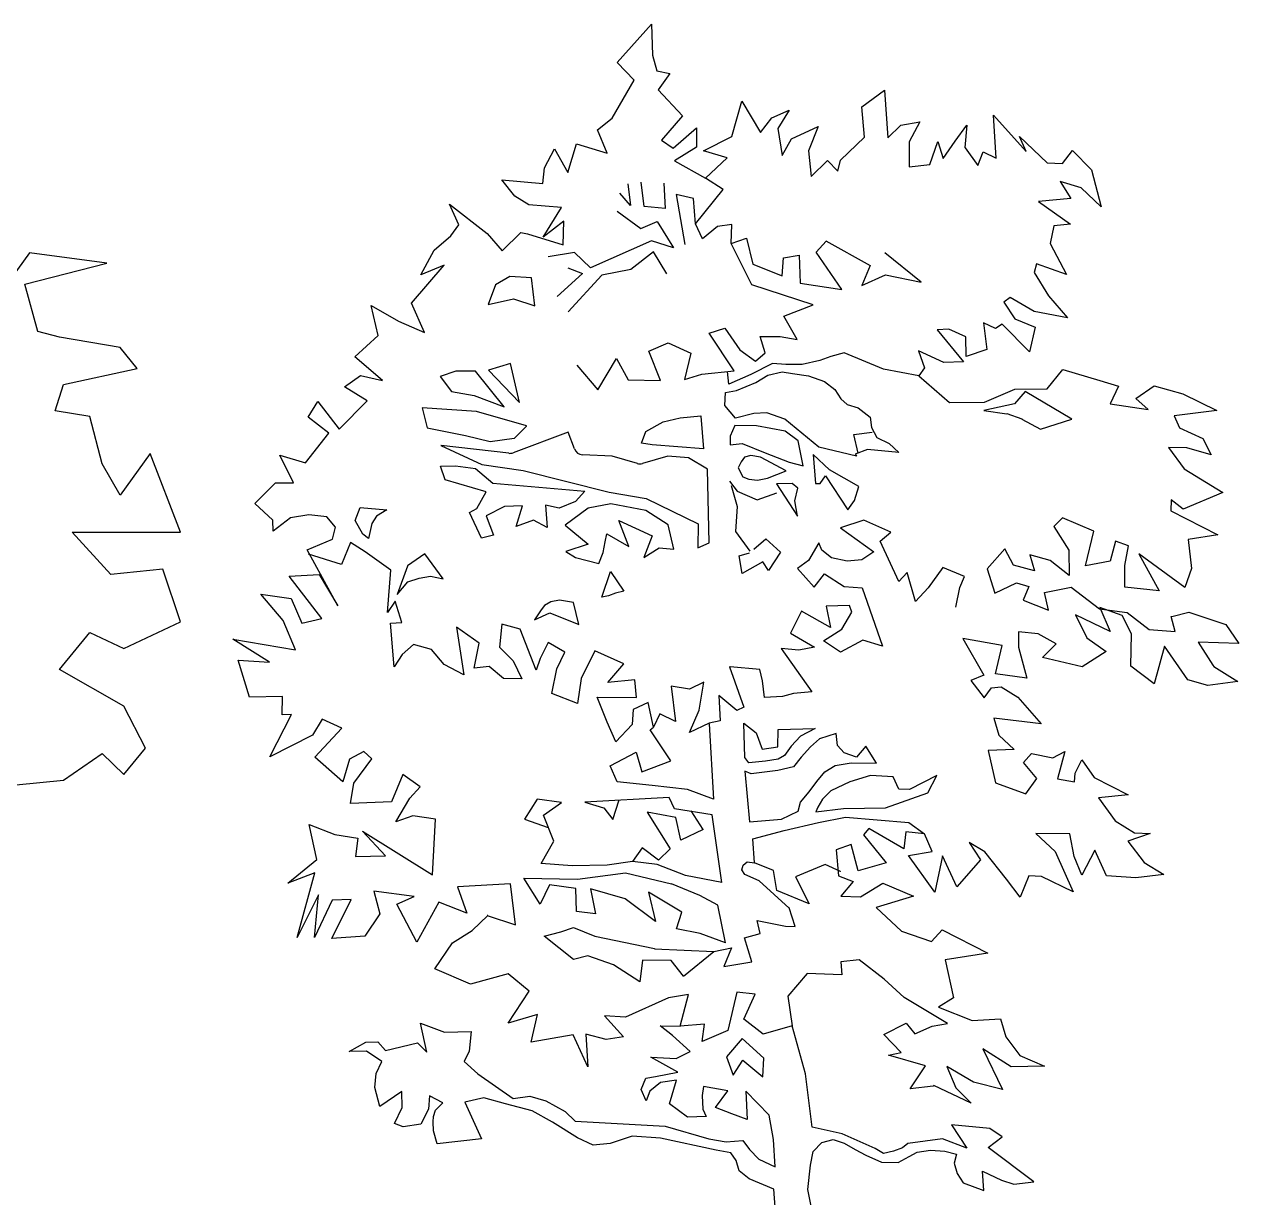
# Model space of a CAD drawing. Header units: millimetres. Extents: x 217.2 to 255.1, y 166.7 to 190.9.
# Drawn here: x 252.306 to 255.03, y 178.013 to 180.643 of the extents above; entities that cross this region are included whole.
import ezdxf

# ---------------------------------------------------------------- set-up
doc = ezdxf.new("R2010")
doc.units = ezdxf.units.MM
doc.layers.add('trees', color=104, linetype='Continuous')

msp = doc.modelspace()

# ---------------------------------------------------------------- linework, layer by layer
at = {"layer": 'trees', "color": 62, "true_color": 0xacc205}
for p, q in [((253.6355, 180.558), (253.7126, 180.6434)), ((253.7126, 180.6434), (253.7149, 180.5743)), ((253.7149, 180.5743), (253.7244, 180.539)), ((253.6355, 180.558), (253.6355, 180.558)), ((253.6737, 180.5181), (253.6355, 180.558)), ((253.7244, 180.539), (253.7541, 180.5329)), ((253.6242, 180.4328), (253.6737, 180.5181)), ((253.7541, 180.5329), (253.7276, 180.4968)), ((254.1842, 180.4586), (254.2355, 180.4959)), ((254.2355, 180.4959), (254.2426, 180.3892)), ((254.1906, 180.3901), (254.1842, 180.4586)), ((253.9826, 180.4337), (254.0218, 180.4511)), ((254.0218, 180.4511), (253.9957, 180.4101)), ((253.2592, 180.24), (253.3438, 180.1745)), ((253.2806, 180.1935), (253.2592, 180.24)), ((253.2627, 180.1694), (253.2806, 180.1935)), ((253.2254, 180.137), (253.2627, 180.1694)), ((253.1955, 180.0817), (253.2254, 180.137)), ((254.6067, 180.1518), (254.6434, 180.0826)), ((253.1746, 180.0184), (253.2477, 180.1038)), ((253.2477, 180.1038), (253.1955, 180.0817)), ((254.5761, 180.1067), (254.571, 180.0873)), ((254.6434, 180.0826), (254.5761, 180.1067)), ((254.571, 180.0873), (254.6035, 180.0349)), ((254.5174, 180.0312), (254.5031, 180.0207)), ((254.5031, 180.0207), (254.5279, 179.9828)), ((254.571, 179.9993), (254.5174, 180.0312)), ((254.6035, 180.0349), (254.646, 179.9851)), ((253.2035, 179.9524), (253.1746, 180.0184)), ((254.646, 179.9851), (254.571, 179.9993)), ((254.4573, 179.9744), (254.4649, 179.9143)), ((254.4841, 179.9613), (254.4573, 179.9744)), ((254.4993, 179.9711), (254.4841, 179.9613)), ((254.5608, 179.9095), (254.4993, 179.9711)), ((254.5279, 179.9828), (254.5737, 179.9644)), ((254.5737, 179.9644), (254.5608, 179.9095)), ((254.3535, 179.9581), (254.4129, 179.8868)), ((254.418, 179.943), (254.3799, 179.9601)), ((254.4187, 179.8986), (254.418, 179.943)), ((254.4649, 179.9143), (254.4187, 179.8986)), ((253.3964, 179.8829), (253.3472, 179.8678)), ((254.4129, 179.8868), (254.3686, 179.8853)), ((254.6005, 179.8262), (254.6351, 179.8697)), ((254.6351, 179.8697), (254.7185, 179.8447)), ((254.4596, 179.7965), (254.5275, 179.8255)), ((254.5506, 179.8205), (254.5273, 179.7922)), ((254.5275, 179.8255), (254.6005, 179.8262)), ((254.6558, 179.7584), (254.5506, 179.8205)), ((254.6005, 179.8262), (254.6005, 179.8262)), ((252.9422, 179.7629), (252.9641, 179.7976)), ((252.9641, 179.7976), (253.0124, 179.7361)), ((253.0124, 179.7361), (253.0747, 179.7996)), ((253.3202, 179.7756), (253.1983, 179.7833)), ((253.1983, 179.7833), (253.2093, 179.7387)), ((252.9885, 179.7267), (252.9422, 179.7629)), ((252.9368, 179.6602), (252.9885, 179.7267)), ((253.2093, 179.7387), (253.2951, 179.7217)), ((253.3178, 179.6476), (253.3571, 179.6146)), ((253.3415, 179.5953), (253.2496, 179.6224)), ((253.3571, 179.6146), (253.5631, 179.5971)), ((253.3209, 179.5577), (253.3415, 179.5953)), ((253.0479, 179.5312), (253.0589, 179.5604)), ((253.0589, 179.5604), (253.1192, 179.5547)), ((253.3045, 179.5489), (253.3209, 179.5577)), ((253.383, 179.5625), (253.3419, 179.5415)), ((253.4235, 179.5637), (253.383, 179.5625)), ((253.6213, 179.5685), (253.5709, 179.559)), ((252.9847, 179.5396), (252.9437, 179.544)), ((253.0035, 179.5164), (252.9847, 179.5396)), ((253.0654, 179.5003), (253.0479, 179.5312)), ((253.0956, 179.5405), (253.0855, 179.5246)), ((253.1192, 179.5547), (253.0956, 179.5405)), ((253.3316, 179.4911), (253.3045, 179.5489)), ((253.3419, 179.5415), (253.3585, 179.4981)), ((253.3419, 179.5415), (253.3419, 179.5415)), ((253.4784, 179.5156), (253.4479, 179.5314)), ((254.6348, 179.537), (254.6155, 179.5174)), ((254.7053, 179.5072), (254.6348, 179.537)), ((252.9972, 179.4894), (253.0035, 179.5164)), ((253.0855, 179.5246), (253.0775, 179.4906)), ((254.6155, 179.5174), (254.649, 179.4642)), ((254.6866, 179.4292), (254.7053, 179.5072)), ((252.9403, 179.465), (252.9972, 179.4894)), ((253.0376, 179.4819), (253.0175, 179.4322)), ((253.0703, 179.4609), (253.0376, 179.4819)), ((253.0775, 179.4906), (253.0654, 179.5003)), ((253.3585, 179.4981), (253.3316, 179.4911)), ((253.2044, 179.456), (253.1656, 179.4292)), ((253.2457, 179.4004), (253.2044, 179.456)), ((254.5056, 179.4673), (254.4655, 179.4225)), ((254.5246, 179.4308), (254.5056, 179.4673)), ((254.5616, 179.4537), (254.5719, 179.4185)), ((254.6072, 179.441), (254.5616, 179.4537)), ((254.649, 179.4642), (254.6496, 179.4074)), ((254.3659, 179.4255), (254.3331, 179.3802)), ((254.4148, 179.4054), (254.3659, 179.4255)), ((254.4655, 179.4225), (254.4829, 179.3681)), ((254.5719, 179.4185), (254.5246, 179.4308)), ((254.6496, 179.4074), (254.6072, 179.441)), ((254.7419, 179.4399), (254.6866, 179.4292)), ((253.1664, 179.3932), (253.1915, 179.4019)), ((253.1915, 179.4019), (253.2166, 179.4065)), ((254.4042, 179.381), (254.4148, 179.4054)), ((254.1445, 179.3828), (254.1853, 179.3802)), ((254.3331, 179.3802), (254.3051, 179.3496)), ((254.3954, 179.3368), (254.4042, 179.381)), ((254.4829, 179.3681), (254.5314, 179.3916)), ((254.5314, 179.3916), (254.5594, 179.3834)), ((254.5594, 179.3834), (254.5466, 179.3521)), ((254.5945, 179.3699), (254.6543, 179.3812)), ((254.6543, 179.3812), (254.7178, 179.333)), ((253.55, 179.2975), (253.5379, 179.3469)), ((253.4182, 179.2874), (253.3767, 179.2986)), ((253.4536, 179.1954), (253.4182, 179.2874)), ((254.58, 179.277), (254.5361, 179.2812)), ((253.372, 179.2471), (253.402, 179.2161)), ((253.6507, 179.2097), (253.5859, 179.2388)), ((254.0035, 179.2442), (254.0723, 179.1472)), ((253.402, 179.2161), (253.4221, 179.1759)), ((253.4221, 179.1759), (253.3804, 179.1765)), ((254.5543, 179.1773), (254.4845, 179.1871)), ((253.9664, 179.1342), (253.9616, 179.1717)), ((252.8564, 179.0011), (252.905, 179.0958)), ((252.952, 179.0501), (252.8564, 179.0011)), ((254.4682, 179.0153), (254.4843, 178.9427)), ((254.6127, 178.9988), (254.64, 179.0133)), ((254.64, 179.0133), (254.6238, 178.9522)), ((254.5472, 178.9881), (254.5654, 179.0084)), ((254.5472, 178.9881), (254.5472, 178.9881)), ((254.5772, 178.9525), (254.5472, 178.9881)), ((254.5654, 179.0084), (254.6127, 178.9988)), ((254.6634, 178.9648), (254.6782, 178.9943)), ((254.6782, 178.9943), (254.7059, 178.9547)), ((253.1551, 178.9614), (253.1294, 178.9004)), ((254.6612, 178.9448), (254.6634, 178.9648)), ((254.4843, 178.9427), (254.5525, 178.9184)), ((254.5525, 178.9184), (254.5772, 178.9525)), ((254.6238, 178.9522), (254.6612, 178.9448)), ((254.7059, 178.9547), (254.7819, 178.9162)), ((253.1393, 178.8557), (253.1705, 178.9084)), ((254.7819, 178.9162), (254.7151, 178.9092)), ((254.7151, 178.9092), (254.7531, 178.8579)), ((253.1294, 178.9004), (253.0377, 178.8964)), ((253.1773, 178.8692), (253.1393, 178.8557)), ((253.228, 178.8617), (253.1773, 178.8692)), ((253.2215, 178.7369), (253.228, 178.8617)), ((254.7531, 178.8579), (254.796, 178.8309)), ((254.7531, 178.8579), (254.7531, 178.8579)), ((253.0643, 178.8348), (253.2215, 178.7369)), ((253.116, 178.7792), (253.0643, 178.8348)), ((254.1879, 178.826), (254.2392, 178.7636)), ((254.5745, 178.8291), (254.6182, 178.7889)), ((254.6511, 178.8285), (254.5745, 178.8291)), ((254.6511, 178.8285), (254.6511, 178.8285)), ((254.6607, 178.778), (254.6511, 178.8285)), ((254.8311, 178.829), (254.7813, 178.8119)), ((254.796, 178.8309), (254.8311, 178.829)), ((254.4252, 178.8093), (254.4509, 178.7704)), ((254.4601, 178.7881), (254.4252, 178.8093)), ((254.7813, 178.8119), (254.8182, 178.7644)), ((254.3979, 178.7095), (254.3658, 178.779)), ((254.4509, 178.7704), (254.3979, 178.7095)), ((254.5092, 178.7266), (254.4601, 178.7881)), ((254.6182, 178.7889), (254.6584, 178.6983)), ((254.6783, 178.7358), (254.6607, 178.778)), ((254.707, 178.7919), (254.6783, 178.7358)), ((254.7333, 178.7343), (254.707, 178.7919)), ((254.102, 178.7599), (254.0359, 178.7321)), ((254.8182, 178.7644), (254.8619, 178.7374)), ((254.1323, 178.7346), (254.1647, 178.7219)), ((254.5399, 178.6862), (254.5092, 178.7266)), ((254.559, 178.7342), (254.5399, 178.6862)), ((254.5875, 178.7326), (254.559, 178.7342)), ((254.6584, 178.6983), (254.5875, 178.7326)), ((254.7989, 178.7299), (254.7333, 178.7343)), ((254.8619, 178.7374), (254.7989, 178.7299)), ((253.1413, 178.6712), (253.1806, 178.6883)), ((253.7059, 178.6974), (253.7214, 178.6323)), ((253.2263, 178.5262), (253.2662, 178.5842)), ((253.5374, 178.547), (253.4719, 178.5988)), ((253.6273, 178.5349), (253.57, 178.5552)), ((253.7194, 178.5704), (253.8527, 178.5646))]:
    msp.add_line(p, q, dxfattribs=at)
at = {"layer": 'trees', "color": 84, "true_color": 0x2aaf18}
for p, q in [((253.7276, 180.4968), (253.7822, 180.4384)), ((253.8929, 180.3919), (253.9153, 180.4713)), ((253.9153, 180.4713), (253.9575, 180.4007)), ((253.5913, 180.4068), (253.6242, 180.4328)), ((253.7822, 180.4384), (253.7352, 180.3837)), ((253.9575, 180.4007), (253.9826, 180.4337)), ((254.4797, 180.4396), (254.553, 180.358)), ((254.4859, 180.3434), (254.4797, 180.4396)), ((253.6132, 180.3543), (253.5913, 180.4068)), ((253.7612, 180.3656), (253.8137, 180.4113)), ((253.8137, 180.4113), (253.8133, 180.3677)), ((253.9957, 180.4101), (254.0061, 180.3494)), ((254.0267, 180.387), (254.0864, 180.4143)), ((254.0864, 180.4143), (254.0648, 180.3596)), ((254.2426, 180.3892), (254.2719, 180.4172)), ((254.2719, 180.4172), (254.3148, 180.425)), ((254.3148, 180.425), (254.291, 180.3796)), ((254.3939, 180.3818), (254.4197, 180.4171)), ((254.4197, 180.4171), (254.4159, 180.3675)), ((253.5247, 180.3115), (253.5444, 180.3756)), ((253.5444, 180.3756), (253.6132, 180.3543)), ((253.7352, 180.3837), (253.7612, 180.3656)), ((253.8291, 180.3595), (253.8929, 180.3919)), ((254.0061, 180.3494), (254.0267, 180.387)), ((254.1366, 180.3386), (254.1906, 180.3901)), ((254.291, 180.3796), (254.2904, 180.3238)), ((254.3373, 180.3293), (254.3553, 180.3808)), ((254.3553, 180.3808), (254.3666, 180.3429)), ((254.3666, 180.3429), (254.3939, 180.3818)), ((254.5383, 180.3921), (254.6004, 180.3332)), ((254.553, 180.358), (254.5383, 180.3921)), ((253.4727, 180.3219), (253.4949, 180.3642)), ((253.4949, 180.3642), (253.5247, 180.3115)), ((253.8133, 180.3677), (253.7644, 180.3375)), ((253.8823, 180.3438), (253.8291, 180.3595)), ((254.0648, 180.3596), (254.0711, 180.3022)), ((254.4159, 180.3675), (254.416, 180.3665)), ((254.416, 180.3665), (254.4447, 180.327)), ((254.4447, 180.327), (254.4564, 180.3574)), ((254.4564, 180.3574), (254.4859, 180.3434)), ((254.6347, 180.3312), (254.6571, 180.3603)), ((254.6571, 180.3603), (254.6994, 180.3172)), ((253.4687, 180.2864), (253.4727, 180.3219)), ((253.7644, 180.3375), (253.8338, 180.2984)), ((253.8338, 180.2984), (253.8823, 180.3438)), ((254.0711, 180.3022), (254.1074, 180.3382)), ((254.1074, 180.3382), (254.1308, 180.3143)), ((254.1308, 180.3143), (254.1366, 180.3386)), ((254.2904, 180.3238), (254.3373, 180.3293)), ((254.6004, 180.3332), (254.6347, 180.3312)), ((253.3771, 180.2945), (253.4687, 180.2864)), ((253.4064, 180.2581), (253.3771, 180.2945)), ((253.8736, 180.273), (253.8338, 180.2984)), ((254.6994, 180.3172), (254.7217, 180.2345)), ((253.8112, 180.1962), (253.8736, 180.273)), ((254.6294, 180.291), (254.6531, 180.253)), ((254.6294, 180.291), (254.6294, 180.291)), ((254.6768, 180.2765), (254.6294, 180.291)), ((254.7217, 180.2345), (254.6768, 180.2765)), ((253.4374, 180.2385), (253.4064, 180.2581)), ((253.5107, 180.2328), (253.4374, 180.2385)), ((254.6531, 180.253), (254.5805, 180.2464)), ((254.5805, 180.2464), (254.6527, 180.1951)), ((253.4695, 180.1663), (253.5107, 180.2328)), ((253.516, 180.202), (253.4695, 180.1663)), ((253.5144, 180.1489), (253.516, 180.202)), ((253.861, 180.1905), (253.8271, 180.1622)), ((253.8928, 180.1949), (253.861, 180.1905)), ((253.8912, 180.152), (253.8928, 180.1949)), ((254.6151, 180.1914), (254.6067, 180.1518)), ((254.6527, 180.1951), (254.6151, 180.1914)), ((253.3438, 180.1745), (253.3779, 180.1354)), ((253.3438, 180.1745), (253.3438, 180.1745)), ((253.3779, 180.1354), (253.4194, 180.1765)), ((253.4194, 180.1765), (253.4348, 180.1739)), ((253.4194, 180.1765), (253.4194, 180.1765)), ((253.4348, 180.1739), (253.5144, 180.1489)), ((253.8912, 180.152), (253.9255, 180.1641)), ((253.9255, 180.1641), (253.9403, 180.1054)), ((254.0822, 180.1325), (254.1042, 180.1569)), ((254.1041, 180.158), (254.2031, 180.1027)), ((254.1042, 180.1569), (254.1041, 180.158)), ((253.9381, 180.0597), (253.8912, 180.152)), ((254.1398, 180.0486), (254.0822, 180.1325)), ((254.3177, 180.0652), (254.2358, 180.131)), ((254.6067, 180.1518), (254.6067, 180.1518)), ((253.9403, 180.1054), (254.0059, 180.0793)), ((254.0059, 180.0793), (254.0085, 180.1201)), ((254.0085, 180.1201), (254.044, 180.1258)), ((254.044, 180.1258), (254.0458, 180.0634)), ((254.2031, 180.1027), (254.1846, 180.0578)), ((253.3948, 180.078), (253.3629, 180.0593)), ((253.4432, 180.0749), (253.3948, 180.078)), ((253.451, 180.0122), (253.4432, 180.0749)), ((254.1846, 180.0578), (254.2377, 180.0818)), ((254.2377, 180.0818), (254.3177, 180.0652)), ((253.3629, 180.0593), (253.3465, 180.0155)), ((254.0753, 180.0145), (253.9381, 180.0597)), ((254.0458, 180.0634), (254.1398, 180.0486)), ((254.0458, 180.0634), (254.0458, 180.0634)), ((253.3465, 180.0155), (253.4032, 180.0283)), ((253.4032, 180.0283), (253.451, 180.0122)), ((253.0841, 180.0133), (253.1455, 179.9782)), ((253.0995, 179.9455), (253.0841, 180.0133)), ((254.0098, 179.9894), (254.0753, 180.0145)), ((253.1455, 179.9782), (253.2035, 179.9524)), ((254.0395, 179.9367), (254.0098, 179.9894)), ((253.0474, 179.8979), (253.0995, 179.9455)), ((253.8422, 179.9512), (253.8773, 179.9622)), ((253.8979, 179.8664), (253.8422, 179.9512)), ((253.8773, 179.9622), (253.9106, 179.9136)), ((253.9565, 179.9437), (254.0011, 179.9433)), ((253.9679, 179.9066), (253.9565, 179.9437)), ((254.0011, 179.9433), (254.0395, 179.9367)), ((254.3799, 179.9601), (254.3535, 179.9581)), ((253.707, 179.9105), (253.7502, 179.929)), ((253.7328, 179.8451), (253.707, 179.9105)), ((253.7502, 179.929), (253.8012, 179.9063)), ((253.9106, 179.9136), (253.9456, 179.8879)), ((254.3117, 179.9113), (254.3248, 179.8733)), ((254.3686, 179.8853), (254.3117, 179.9113)), ((253.1091, 179.8447), (253.0474, 179.8979)), ((253.4164, 179.7954), (253.3964, 179.8829)), ((253.5923, 179.824), (253.6343, 179.8944)), ((253.6343, 179.8944), (253.6607, 179.8463)), ((253.8012, 179.9063), (253.7868, 179.8473)), ((253.9456, 179.8879), (253.9679, 179.9066)), ((254.0905, 179.8895), (254.0503, 179.8807)), ((254.145, 179.9069), (254.1153, 179.899)), ((254.2331, 179.8701), (254.145, 179.9069)), ((253.0241, 179.8306), (253.0601, 179.8561)), ((253.0601, 179.8561), (253.1091, 179.8447)), ((253.2735, 179.8659), (253.2384, 179.8538)), ((253.3182, 179.8656), (253.2735, 179.8659)), ((253.3819, 179.786), (253.3182, 179.8656)), ((253.3472, 179.8678), (253.4164, 179.7954)), ((253.5453, 179.8792), (253.5923, 179.824)), ((253.7868, 179.8473), (253.8257, 179.8589)), ((253.8257, 179.8589), (253.8979, 179.8664)), ((254.3121, 179.8553), (254.2331, 179.8701)), ((254.3248, 179.8733), (254.3121, 179.8553)), ((254.3121, 179.8553), (254.3812, 179.7953)), ((253.0747, 179.7996), (253.0241, 179.8306)), ((253.2384, 179.8538), (253.2637, 179.8205)), ((253.6607, 179.8463), (253.7328, 179.8451)), ((254.7185, 179.8447), (254.7601, 179.8319)), ((254.7601, 179.8319), (254.7414, 179.7926)), ((254.7992, 179.8046), (254.8406, 179.8332)), ((254.8406, 179.8332), (254.9045, 179.8153)), ((253.2637, 179.8205), (253.3147, 179.8112)), ((253.3147, 179.8112), (253.3819, 179.786)), ((254.1239, 179.8249), (254.1377, 179.804)), ((254.1377, 179.804), (254.1519, 179.791)), ((254.8265, 179.7801), (254.7992, 179.8046)), ((254.9045, 179.8153), (254.9805, 179.7776)), ((253.4325, 179.7436), (253.3202, 179.7756)), ((254.1519, 179.791), (254.1763, 179.7834)), ((254.1763, 179.7834), (254.2034, 179.7628)), ((254.3812, 179.7953), (254.4596, 179.7965)), ((254.5273, 179.7922), (254.4583, 179.7774)), ((254.4583, 179.7774), (254.5101, 179.77)), ((254.7414, 179.7926), (254.8265, 179.7801)), ((254.9805, 179.7776), (254.8848, 179.7656)), ((254.2034, 179.7628), (254.2063, 179.7392)), ((254.51, 179.7711), (254.5431, 179.7593)), ((254.5101, 179.77), (254.51, 179.7711)), ((254.5431, 179.7593), (254.5432, 179.7585)), ((254.5432, 179.7585), (254.5855, 179.736)), ((254.5855, 179.736), (254.6558, 179.7584)), ((254.8848, 179.7656), (254.8971, 179.739)), ((253.2951, 179.7217), (253.3511, 179.7078)), ((253.5257, 179.7288), (253.4022, 179.6828)), ((253.4044, 179.7149), (253.4326, 179.7425)), ((253.5399, 179.6916), (253.5257, 179.7288)), ((254.1665, 179.7239), (254.2075, 179.729)), ((254.176, 179.6819), (254.1665, 179.7239)), ((254.2063, 179.7392), (254.2182, 179.7173)), ((254.8971, 179.739), (254.9493, 179.7145)), ((253.2407, 179.6994), (253.2399, 179.6993)), ((253.2399, 179.6993), (253.3323, 179.6563)), ((253.3926, 179.6816), (253.2407, 179.6994)), ((253.3511, 179.7078), (253.4043, 179.7157)), ((253.4043, 179.7157), (253.4044, 179.7149)), ((254.1722, 179.6751), (254.0883, 179.6952)), ((254.2182, 179.7173), (254.2458, 179.7035)), ((254.2458, 179.7035), (254.2674, 179.6832)), ((254.8721, 179.6946), (254.9079, 179.647)), ((254.9138, 179.694), (254.8721, 179.6946)), ((254.9681, 179.6781), (254.9138, 179.694)), ((254.9493, 179.7145), (254.9681, 179.6781)), ((254.9493, 179.7145), (254.9493, 179.7145)), ((252.9099, 179.6153), (252.8786, 179.6774)), ((252.8786, 179.6774), (252.9368, 179.6602)), ((254.0752, 179.6791), (254.0802, 179.6139)), ((254.112, 179.6448), (254.0752, 179.6791)), ((254.1975, 179.6903), (254.1699, 179.6795)), ((254.1699, 179.6795), (254.1722, 179.6751)), ((254.2674, 179.6832), (254.1975, 179.6903)), ((253.2397, 179.653), (253.2727, 179.6537)), ((253.2496, 179.6224), (253.2397, 179.653)), ((253.2727, 179.6537), (253.3178, 179.6476)), ((253.3323, 179.6563), (253.425, 179.6434)), ((254.1774, 179.6073), (254.112, 179.6448)), ((254.9079, 179.647), (254.9946, 179.5938)), ((252.8225, 179.5689), (252.869, 179.6152)), ((252.869, 179.6152), (252.9099, 179.6153)), ((254.0283, 179.6137), (253.9931, 179.613)), ((253.9931, 179.613), (254.0403, 179.5408)), ((254.0412, 179.6034), (254.0283, 179.6137)), ((254.0802, 179.6139), (254.0908, 179.6139)), ((254.0908, 179.6139), (254.1027, 179.6308)), ((254.1027, 179.6308), (254.1529, 179.5551)), ((254.0339, 179.5752), (254.0412, 179.6034)), ((254.1684, 179.576), (254.1774, 179.6073)), ((254.9946, 179.5938), (254.9054, 179.5566)), ((252.8632, 179.5314), (252.8225, 179.5689)), ((254.0403, 179.5408), (254.0339, 179.5752)), ((254.1529, 179.5551), (254.1684, 179.576)), ((254.8781, 179.5773), (254.8773, 179.5526)), ((254.8781, 179.5773), (254.8781, 179.5773)), ((254.9054, 179.5566), (254.8781, 179.5773)), ((252.864, 179.5068), (252.8632, 179.5314)), ((252.9026, 179.5371), (252.864, 179.5068)), ((252.9437, 179.544), (252.9026, 179.5371)), ((254.8773, 179.5526), (254.9829, 179.4992)), ((253.8172, 179.5237), (253.8165, 179.4695)), ((253.8165, 179.4695), (253.8422, 179.4809)), ((253.9423, 179.4666), (253.9688, 179.4897)), ((253.9688, 179.4897), (254.0018, 179.4599)), ((254.0877, 179.4808), (254.065, 179.4411)), ((254.0946, 179.4643), (254.0877, 179.4808)), ((254.9829, 179.4992), (254.9163, 179.4884)), ((254.9163, 179.4884), (254.9242, 179.4235)), ((253.0087, 179.3395), (252.9403, 179.465)), ((253.0175, 179.4322), (252.9429, 179.4557)), ((253.1276, 179.4198), (253.0703, 179.4609)), ((253.0703, 179.4609), (253.0703, 179.4609)), ((253.9092, 179.4517), (253.9324, 179.4583)), ((253.9158, 179.412), (253.9092, 179.4517)), ((254.0018, 179.4599), (253.9754, 179.4186)), ((254.1168, 179.447), (254.0946, 179.4643)), ((254.1514, 179.4402), (254.1168, 179.447)), ((254.8059, 179.4561), (254.8512, 179.3735)), ((254.9094, 179.3807), (254.8059, 179.4561)), ((253.1205, 179.3245), (253.1276, 179.4198)), ((253.1656, 179.4284), (253.1421, 179.3648)), ((253.1656, 179.4292), (253.1656, 179.4284)), ((253.9621, 179.4385), (253.9158, 179.412)), ((253.9754, 179.4186), (253.9621, 179.4385)), ((254.065, 179.4411), (254.0399, 179.4233)), ((254.0399, 179.4233), (254.0772, 179.3814)), ((254.1514, 179.4402), (254.1514, 179.4402)), ((254.9242, 179.4235), (254.9094, 179.3807)), ((254.9242, 179.4235), (254.9242, 179.4235)), ((252.9002, 179.4062), (252.9673, 179.4102)), ((252.9002, 179.4062), (252.9002, 179.4062)), ((252.9729, 179.3113), (252.9002, 179.4062)), ((252.9673, 179.4102), (253.0087, 179.3395)), ((253.1421, 179.3648), (253.1664, 179.3932)), ((253.2166, 179.4065), (253.2457, 179.4004)), ((254.0772, 179.3814), (254.1006, 179.4117)), ((254.1006, 179.4117), (254.1445, 179.3828)), ((252.8361, 179.3661), (252.904, 179.3561)), ((252.8861, 179.3065), (252.8361, 179.3661)), ((253.6318, 179.3682), (253.6163, 179.3624)), ((252.904, 179.3561), (252.9282, 179.3011)), ((253.1375, 179.3504), (253.1205, 179.3245)), ((253.1525, 179.3023), (253.1375, 179.3504)), ((253.4729, 179.3401), (253.4652, 179.3308)), ((253.4866, 179.3487), (253.4729, 179.3401)), ((253.5061, 179.3521), (253.4866, 179.3487)), ((253.5379, 179.3469), (253.5061, 179.3521)), ((253.6163, 179.3624), (253.6013, 179.3594)), ((254.1572, 179.3402), (254.1042, 179.3391)), ((254.1042, 179.3391), (254.1144, 179.2914)), ((254.1621, 179.3254), (254.1572, 179.3402)), ((252.9282, 179.3011), (252.9729, 179.3113)), ((253.4652, 179.3308), (253.4499, 179.308)), ((253.4499, 179.308), (253.4847, 179.3239)), ((253.4847, 179.3239), (253.55, 179.2975)), ((254.049, 179.3281), (254.0244, 179.2781)), ((254.1144, 179.2914), (254.049, 179.3281)), ((254.1393, 179.2877), (254.1621, 179.3254)), ((254.8783, 179.3158), (254.8802, 179.3159)), ((254.8874, 179.2824), (254.8783, 179.3158)), ((254.8802, 179.3159), (254.9184, 179.3256)), ((254.9184, 179.3256), (255.001, 179.2978)), ((252.9139, 179.2413), (252.8861, 179.3065)), ((253.1272, 179.3012), (253.1525, 179.3023)), ((253.1355, 179.2033), (253.1272, 179.3012)), ((253.2749, 179.2916), (253.2915, 179.1849)), ((253.3258, 179.2557), (253.2749, 179.2916)), ((254.0988, 179.261), (254.1393, 179.2877)), ((254.8294, 179.2866), (254.8874, 179.2824)), ((255.001, 179.2978), (255.0299, 179.2554)), ((252.7737, 179.2646), (252.9139, 179.2413)), ((252.8554, 179.2132), (252.7737, 179.2646)), ((254.0244, 179.2781), (254.078, 179.247)), ((254.1368, 179.2355), (254.0988, 179.261)), ((254.9388, 179.2579), (254.9719, 179.2065)), ((255.0299, 179.2554), (254.9388, 179.2579)), ((253.1534, 179.2304), (253.1355, 179.2033)), ((253.179, 179.2532), (253.1534, 179.2304)), ((253.2189, 179.2419), (253.179, 179.2532)), ((253.2472, 179.208), (253.2189, 179.2419)), ((253.3149, 179.1999), (253.3258, 179.2557)), ((254.0435, 179.2405), (254.0035, 179.2442)), ((254.078, 179.247), (254.0435, 179.2405)), ((254.8634, 179.2494), (254.8406, 179.1651)), ((254.9157, 179.1738), (254.8634, 179.2494)), ((252.7857, 179.2182), (252.8554, 179.2132)), ((252.811, 179.1349), (252.7857, 179.2182)), ((253.1355, 179.2033), (253.1355, 179.2033)), ((253.2915, 179.1849), (253.2472, 179.208)), ((253.8891, 179.2033), (253.888, 179.2032)), ((253.888, 179.2032), (253.9196, 179.1128)), ((253.9559, 179.197), (253.8891, 179.2033)), ((254.9719, 179.2065), (254.9741, 179.2037)), ((254.9741, 179.2037), (255.0278, 179.1699)), ((253.9616, 179.1717), (253.9559, 179.197)), ((253.8301, 179.1684), (253.798, 179.1527)), ((253.8197, 179.1059), (253.8301, 179.1684)), ((254.0723, 179.1472), (254.031, 179.1429)), ((254.9603, 179.161), (254.9157, 179.1738)), ((255.0278, 179.1699), (254.9603, 179.161)), ((252.8848, 179.1367), (252.811, 179.1349)), ((252.8842, 179.095), (252.8848, 179.1367)), ((253.8637, 179.1388), (253.867, 179.0822)), ((253.8637, 179.1388), (253.8637, 179.1388)), ((253.9042, 179.1048), (253.8637, 179.1388)), ((254.0068, 179.1365), (253.9664, 179.1342)), ((254.031, 179.1429), (254.0068, 179.1365)), ((252.905, 179.0958), (252.8842, 179.095)), ((253.7978, 179.0561), (253.8197, 179.1059)), ((253.9196, 179.1128), (253.9042, 179.1048)), ((252.9739, 179.0859), (252.952, 179.0501)), ((252.9578, 179.0002), (253.0183, 179.0654)), ((252.9739, 179.0859), (252.9739, 179.0859)), ((253.0183, 179.0654), (252.9739, 179.0859)), ((253.842, 179.0765), (253.7978, 179.0561)), ((253.867, 179.0822), (253.842, 179.0765)), ((253.9196, 179.0768), (253.9478, 179.0551)), ((253.9478, 179.0551), (253.9609, 179.0182)), ((253.9957, 179.0238), (253.9965, 179.0626)), ((253.9965, 179.0626), (254.0798, 179.0644)), ((254.1301, 179.0263), (254.1269, 179.0536)), ((253.0677, 179.0135), (253.035, 178.9958)), ((253.0677, 179.0135), (253.0677, 179.0135)), ((253.085, 178.9966), (253.0677, 179.0135)), ((253.6198, 178.9807), (253.678, 179.0117)), ((253.678, 179.0117), (253.6909, 178.9672)), ((253.9609, 179.0182), (253.9957, 179.0238)), ((254.1445, 179.0103), (254.1301, 179.0263)), ((254.1935, 179.0254), (254.1726, 179.0003)), ((254.1935, 179.0254), (254.1935, 179.0254)), ((254.2173, 178.9867), (254.1935, 179.0254)), ((254.5259, 179.0178), (254.4682, 179.0153)), ((253.0199, 178.9451), (252.9578, 179.0002)), ((253.035, 178.9958), (253.0199, 178.9451)), ((253.0447, 178.9424), (253.085, 178.9966)), ((253.6909, 178.9672), (253.7564, 178.992)), ((254.1726, 179.0003), (254.1445, 179.0103)), ((253.194, 178.9338), (253.1551, 178.9614)), ((253.6358, 178.9449), (253.6198, 178.9807)), ((254.2672, 178.9288), (254.2548, 178.9562)), ((254.3531, 178.9591), (254.2911, 178.9279)), ((254.3322, 178.9205), (254.3531, 178.9591)), ((253.0377, 178.8964), (253.0447, 178.9424)), ((253.1705, 178.9084), (253.194, 178.9338)), ((253.456, 178.9065), (253.428, 178.8618)), ((253.5105, 178.8985), (253.456, 178.9065)), ((253.6262, 178.8608), (253.6399, 178.9046)), ((254.2911, 178.9279), (254.2672, 178.9288)), ((253.4701, 178.8707), (253.5105, 178.8985)), ((253.5634, 178.8995), (253.6053, 178.8868)), ((253.6061, 178.8868), (253.6262, 178.8608)), ((253.7027, 178.8772), (253.7544, 178.7948)), ((253.7669, 178.865), (253.7027, 178.8772)), ((253.8288, 178.8384), (253.8018, 178.8799)), ((252.9446, 178.8495), (253.0024, 178.8274)), ((252.962, 178.7712), (252.9446, 178.8495)), ((253.428, 178.8618), (253.4806, 178.8431)), ((253.4935, 178.8119), (253.4701, 178.8707)), ((253.7784, 178.8147), (253.7669, 178.865)), ((254.29, 178.8539), (254.3252, 178.8282)), ((253.0024, 178.8274), (253.0542, 178.8189)), ((253.0643, 178.8348), (253.0643, 178.8348)), ((253.8288, 178.8384), (253.7784, 178.8147)), ((254.2001, 178.8402), (254.1879, 178.826)), ((254.2785, 178.7951), (254.2001, 178.8402)), ((254.2831, 178.8333), (254.2785, 178.7951)), ((254.3252, 178.8282), (254.2831, 178.8333)), ((254.3423, 178.7886), (254.3252, 178.8282)), ((253.0542, 178.8189), (253.0487, 178.7778)), ((253.4651, 178.7623), (253.4935, 178.8119)), ((253.6917, 178.7975), (253.6702, 178.7667)), ((253.728, 178.7692), (253.6917, 178.7975)), ((253.7544, 178.7948), (253.728, 178.7692)), ((254.1603, 178.805), (254.1271, 178.793)), ((254.1271, 178.793), (254.1323, 178.7346)), ((254.1762, 178.7456), (254.1603, 178.805)), ((252.8971, 178.7178), (252.962, 178.7712)), ((253.0487, 178.7778), (253.116, 178.7792)), ((254.2891, 178.7799), (254.3423, 178.7886)), ((254.3484, 178.6981), (254.2891, 178.7799)), ((254.3658, 178.779), (254.3484, 178.6981)), ((252.9578, 178.7414), (252.8971, 178.7178)), ((252.9177, 178.5962), (252.9578, 178.7414)), ((253.9153, 178.7475), (253.9183, 178.758)), ((253.9218, 178.7375), (253.9153, 178.7475)), ((253.9183, 178.758), (253.9272, 178.7655)), ((253.9272, 178.7655), (253.9436, 178.7638)), ((253.9866, 178.7462), (253.9436, 178.7638)), ((253.9939, 178.7013), (253.9866, 178.7462)), ((254.1365, 178.7444), (254.102, 178.7599)), ((254.1365, 178.7436), (254.1365, 178.7444)), ((254.2392, 178.7636), (254.1762, 178.7456)), ((253.3966, 178.7162), (253.2774, 178.7101)), ((253.4075, 178.6242), (253.3966, 178.7162)), ((253.4626, 178.6712), (253.426, 178.729)), ((253.4839, 178.7145), (253.4626, 178.6712)), ((253.5433, 178.7058), (253.4839, 178.7145)), ((253.9543, 178.7229), (253.9218, 178.7375)), ((254.0215, 178.6617), (253.9543, 178.7229)), ((254.0359, 178.7321), (254.0662, 178.6719)), ((254.1647, 178.7219), (254.1377, 178.6887)), ((254.1814, 178.6872), (254.2314, 178.7176)), ((254.2314, 178.7176), (254.3007, 178.6888)), ((252.9654, 178.6919), (252.9177, 178.5962)), ((252.9564, 178.5965), (252.9654, 178.6919)), ((253.0898, 178.7003), (253.1032, 178.6494)), ((253.1806, 178.6883), (253.0898, 178.7003)), ((253.2774, 178.7101), (253.2982, 178.651)), ((253.5443, 178.6547), (253.5433, 178.7058)), ((253.5756, 178.7053), (253.5874, 178.6493)), ((253.6539, 178.6829), (253.5756, 178.7053)), ((253.7805, 178.6527), (253.7059, 178.6974)), ((254.0662, 178.6719), (253.9939, 178.7013)), ((254.1377, 178.6887), (254.1814, 178.6872)), ((254.3007, 178.6888), (254.2166, 178.6634)), ((252.9966, 178.6799), (252.9564, 178.5965)), ((252.9956, 178.5938), (253.039, 178.6813)), ((253.039, 178.6813), (252.9966, 178.6799)), ((253.1865, 178.5856), (253.1413, 178.6712)), ((253.2357, 178.6755), (253.1865, 178.5856)), ((253.2982, 178.651), (253.2357, 178.6755)), ((253.7214, 178.6323), (253.6539, 178.6829)), ((253.1032, 178.6494), (253.0699, 178.5995)), ((253.3107, 178.6122), (253.3452, 178.6452)), ((253.3452, 178.6452), (253.3441, 178.6451)), ((253.3441, 178.6451), (253.4075, 178.6242)), ((253.5874, 178.6493), (253.5443, 178.6547)), ((253.7689, 178.6159), (253.7805, 178.6527)), ((253.9497, 178.6346), (254.0132, 178.6213)), ((253.9566, 178.6048), (253.9497, 178.6346)), ((253.2662, 178.5842), (253.3107, 178.6122)), ((253.4719, 178.5988), (253.509, 178.6092)), ((253.509, 178.6092), (253.5376, 178.6182)), ((253.5376, 178.6182), (253.5856, 178.5991)), ((253.822, 178.6048), (253.7689, 178.6159)), ((253.8785, 178.5845), (253.822, 178.6048)), ((253.9213, 178.5953), (253.9566, 178.6048)), ((253.0699, 178.5995), (252.9956, 178.5938)), ((253.5856, 178.5991), (253.7193, 178.5715)), ((253.9379, 178.5416), (253.9213, 178.5953)), ((253.57, 178.5552), (253.5374, 178.547)), ((253.7193, 178.5715), (253.7194, 178.5704)), ((253.7847, 178.5091), (253.8527, 178.5646)), ((253.8527, 178.5646), (253.8919, 178.5733)), ((253.8919, 178.5733), (253.875, 178.5311)), ((253.3066, 178.4914), (253.2263, 178.5262)), ((253.6863, 178.4969), (253.6273, 178.5349)), ((253.6928, 178.5456), (253.6863, 178.4969)), ((253.7565, 178.5448), (253.6928, 178.5456)), ((253.7847, 178.5091), (253.7565, 178.5448)), ((253.875, 178.5311), (253.9379, 178.5416)), ((253.3912, 178.5149), (253.3066, 178.4914)), ((253.4386, 178.4761), (253.3912, 178.5149)), ((254.2794, 178.4616), (254.2345, 178.5029)), ((253.391, 178.4039), (253.4386, 178.4761)), ((253.7954, 178.4682), (253.7505, 178.461)), ((253.7773, 178.3975), (253.7954, 178.4682)), ((253.9041, 178.4738), (253.8841, 178.3878)), ((253.9453, 178.4694), (253.9041, 178.4738)), ((253.9201, 178.4133), (253.9453, 178.4694)), ((253.7505, 178.461), (253.6544, 178.4176)), ((254.0185, 178.4644), (254.0285, 178.3978)), ((254.3767, 178.4036), (254.2794, 178.4616)), ((254.3902, 178.4606), (254.3568, 178.44)), ((254.3568, 178.44), (254.4322, 178.4097)), ((253.4569, 178.4233), (253.391, 178.4039)), ((253.4427, 178.3616), (253.4569, 178.4233)), ((253.6069, 178.4205), (253.6502, 178.3737)), ((253.6544, 178.4176), (253.6069, 178.4205)), ((253.9635, 178.3795), (253.9201, 178.4133)), ((254.4322, 178.4097), (254.4953, 178.4137)), ((254.4953, 178.4137), (254.5078, 178.3738)), ((253.2084, 178.3388), (253.1947, 178.4041)), ((253.1947, 178.4041), (253.2486, 178.3836)), ((253.2486, 178.3836), (253.3082, 178.3854)), ((253.3082, 178.3854), (253.3038, 178.3415)), ((253.7599, 178.3764), (253.7318, 178.3978)), ((253.7318, 178.3978), (253.7773, 178.3975)), ((253.8319, 178.4017), (253.7773, 178.3975)), ((253.8262, 178.3633), (253.8319, 178.4017)), ((253.8841, 178.3878), (253.8262, 178.3633)), ((254.0285, 178.3978), (253.9635, 178.3795)), ((254.2335, 178.3785), (254.2838, 178.404)), ((254.2838, 178.404), (254.3035, 178.3801)), ((254.3035, 178.3801), (254.342, 178.3971)), ((254.342, 178.3971), (254.3767, 178.4036)), ((253.0347, 178.3407), (253.0721, 178.3617)), ((253.0721, 178.3617), (253.0986, 178.3626)), ((253.0986, 178.3626), (253.116, 178.3431)), ((253.116, 178.3431), (253.1878, 178.36)), ((253.1878, 178.36), (253.2084, 178.3388)), ((253.537, 178.3783), (253.4427, 178.3616)), ((253.5701, 178.3059), (253.537, 178.3783)), ((253.5653, 178.3794), (253.5701, 178.3059)), ((253.6109, 178.3677), (253.5653, 178.3794)), ((253.6502, 178.3737), (253.6109, 178.3677)), ((253.7995, 178.3405), (253.7599, 178.3764)), ((254.2726, 178.338), (254.2335, 178.3785)), ((254.5078, 178.3738), (254.5386, 178.3318)), ((253.0737, 178.341), (253.0347, 178.3407)), ((253.1077, 178.3178), (253.0737, 178.341)), ((253.3038, 178.3415), (253.2923, 178.3179)), ((253.7677, 178.3248), (253.7995, 178.3405)), ((254.2446, 178.332), (254.2726, 178.338)), ((254.3271, 178.3088), (254.2446, 178.332)), ((254.2726, 178.338), (254.2726, 178.338)), ((254.456, 178.3463), (254.4998, 178.2557)), ((254.5197, 178.3065), (254.456, 178.3463)), ((254.5386, 178.3318), (254.5943, 178.3076)), ((253.0954, 178.2915), (253.1077, 178.3178)), ((253.2923, 178.3179), (253.3231, 178.2907)), ((253.7719, 178.294), (253.7114, 178.328)), ((253.7114, 178.328), (253.7677, 178.3248)), ((254.2931, 178.257), (254.3271, 178.3088)), ((254.3754, 178.3068), (254.3953, 178.2591)), ((254.4352, 178.2716), (254.3754, 178.3068)), ((254.5943, 178.3076), (254.5197, 178.3065)), ((253.0921, 178.2598), (253.0954, 178.2915)), ((253.6896, 178.2554), (253.6998, 178.2809)), ((253.6998, 178.2809), (253.7215, 178.2844)), ((253.7215, 178.2844), (253.7719, 178.294)), ((253.7684, 178.2766), (253.7328, 178.2709)), ((253.7527, 178.2232), (253.7684, 178.2766)), ((253.1029, 178.217), (253.0921, 178.2598)), ((253.1526, 178.2512), (253.1029, 178.217)), ((253.1534, 178.2152), (253.1526, 178.2512)), ((253.701, 178.2298), (253.6896, 178.2554)), ((253.7088, 178.252), (253.701, 178.2298)), ((253.7328, 178.2709), (253.7088, 178.252)), ((253.8293, 178.2623), (253.826, 178.2421)), ((253.8842, 178.2522), (253.8293, 178.2623)), ((253.8565, 178.2152), (253.8842, 178.2522)), ((253.9241, 178.2515), (253.927, 178.1883)), ((254.3447, 178.2628), (254.2931, 178.257)), ((254.3457, 178.264), (254.3447, 178.2628)), ((254.4301, 178.2249), (254.3457, 178.264)), ((254.3953, 178.2591), (254.4301, 178.2249)), ((254.4352, 178.2716), (254.4352, 178.2716)), ((254.4998, 178.2557), (254.4352, 178.2716)), ((253.2148, 178.2408), (253.2125, 178.2114)), ((253.2444, 178.2252), (253.2148, 178.2408)), ((253.2278, 178.2087), (253.2444, 178.2252)), ((253.3367, 178.2368), (253.2936, 178.227)), ((253.2936, 178.227), (253.3313, 178.1446)), ((253.7937, 178.1933), (253.7527, 178.2232)), ((253.826, 178.2421), (253.8275, 178.211)), ((253.1362, 178.179), (253.1534, 178.2152)), ((253.2125, 178.2114), (253.195, 178.1778)), ((253.2231, 178.1827), (253.224, 178.1952)), ((253.224, 178.1952), (253.2278, 178.2087)), ((253.8353, 178.1946), (253.7937, 178.1933)), ((253.8275, 178.211), (253.8353, 178.1946)), ((253.8927, 178.2009), (253.8565, 178.2152)), ((253.927, 178.1883), (253.8927, 178.2009)), ((253.1557, 178.1718), (253.1362, 178.179)), ((253.195, 178.1778), (253.1557, 178.1718)), ((253.2238, 178.1629), (253.2231, 178.1827)), ((254.4716, 178.1683), (254.3854, 178.176)), ((254.3854, 178.176), (254.4197, 178.1237)), ((254.4995, 178.1496), (254.4716, 178.1683)), ((253.2317, 178.1332), (253.2238, 178.1629)), ((253.3313, 178.1446), (253.2317, 178.1332)), ((254.4681, 178.1255), (254.4995, 178.1496)), ((254.5706, 178.0481), (254.4681, 178.1255)), ((254.3972, 178.1106), (254.392, 178.0902)), ((254.392, 178.0902), (254.392, 178.0902)), ((254.392, 178.0902), (254.3986, 178.0671)), ((254.3986, 178.0671), (254.4116, 178.0462)), ((254.4584, 178.029), (254.4551, 178.0723)), ((254.4551, 178.0723), (254.4975, 178.052)), ((254.4116, 178.0462), (254.4584, 178.029)), ((254.4116, 178.0462), (254.4116, 178.0462)), ((254.4975, 178.052), (254.5256, 178.0428)), ((254.5256, 178.0428), (254.5706, 178.0481)), ((254.4584, 178.029), (254.4584, 178.029))]:
    msp.add_line(p, q, dxfattribs=at)
at = {"layer": 'trees', "color": 45, "true_color": 0xba8d4a}
for p, q in [((253.6657, 180.237), (253.642, 180.2647)), ((253.6593, 180.2858), (253.6657, 180.237)), ((253.6962, 180.2348), (253.6894, 180.2892)), ((253.7407, 180.2874), (253.7431, 180.2308)), ((253.6356, 180.2245), (253.6886, 180.1857)), ((253.7126, 180.1583), (253.576, 180.0975)), ((253.5403, 180.1319), (253.4812, 180.1225)), ((253.576, 180.0975), (253.5403, 180.1319)), ((253.558, 180.0848), (253.5013, 180.0331)), ((253.5248, 180.0974), (253.558, 180.0848)), ((253.601, 180.0813), (253.5259, 179.999)), ((254.1153, 179.899), (254.0905, 179.8895)), ((254.0647, 179.8553), (254.1006, 179.8429)), ((254.1006, 179.8429), (254.1239, 179.8249)), ((253.6999, 179.7307), (253.7389, 179.7519)), ((254.0883, 179.6952), (254.0115, 179.7584)), ((253.6905, 179.7046), (253.6999, 179.7307)), ((253.7144, 179.7007), (253.6905, 179.7046)), ((253.829, 179.6914), (253.7144, 179.7007)), ((254.0526, 179.6535), (254.0418, 179.7095)), ((253.6246, 179.6749), (253.558, 179.6784)), ((254.0147, 179.6422), (253.9574, 179.6728)), ((253.968, 179.683), (254.0216, 179.6617)), ((253.9732, 179.6258), (254.0147, 179.6422)), ((254.0216, 179.6617), (254.0526, 179.6535)), ((253.8877, 179.6192), (253.9047, 179.5966)), ((253.9508, 179.6211), (253.9732, 179.6258)), ((253.8915, 179.6098), (253.9047, 179.5626)), ((253.9047, 179.5966), (253.95, 179.5777)), ((253.95, 179.5777), (253.9935, 179.5928)), ((253.9047, 179.5626), (253.9009, 179.506)), ((253.9009, 179.506), (253.9333, 179.462)), ((254.0469, 179.0475), (254.0259, 179.0251)), ((254.0798, 179.0644), (254.0469, 179.0475)), ((254.0899, 179.0413), (254.0696, 179.0235)), ((254.1269, 179.0536), (254.0899, 179.0413)), ((254.0696, 179.0235), (254.0487, 179.0003)), ((254.1248, 178.9815), (254.1603, 178.988)), ((254.1603, 178.988), (254.2173, 178.9867)), ((254.2042, 178.9591), (254.1579, 178.945)), ((254.2548, 178.9562), (254.2042, 178.9591)), ((253.7521, 178.9102), (253.5634, 178.8995)), ((254.2374, 178.8867), (254.3322, 178.9205)), ((254.148, 178.8658), (254.29, 178.8539)), ((253.5345, 178.7571), (253.4651, 178.7623)), ((253.6132, 178.7585), (253.5345, 178.7571)), ((253.426, 178.729), (253.5463, 178.7269)), ((253.3231, 178.2907), (253.402, 178.2353)), ((253.3851, 178.2235), (253.3367, 178.2368)), ((253.4451, 178.2072), (253.3851, 178.2235)), ((253.402, 178.2353), (253.4396, 178.2401)), ((253.9901, 178.0822), (253.9862, 178.1436)), ((254.3651, 178.145), (254.2874, 178.1344)), ((254.4197, 178.1237), (254.3651, 178.145)), ((254.0694, 178.0855), (254.0754, 178.1163)), ((254.2904, 178.1052), (254.3086, 178.1152)), ((254.3086, 178.1152), (254.3386, 178.1194)), ((254.3386, 178.1194), (254.371, 178.117)), ((254.371, 178.117), (254.3972, 178.1106)), ((253.9093, 178.0733), (253.9026, 178.0963)), ((253.9536, 178.0994), (253.9901, 178.0822)), ((254.063, 178.0309), (254.0694, 178.0855)), ((253.9315, 178.055), (253.9093, 178.0733)), ((253.9872, 178.0319), (253.9315, 178.055)), ((254.0023, 177.8235), (253.9872, 178.0319)), ((254.0859, 177.919), (254.063, 178.0309))]:
    msp.add_line(p, q, dxfattribs=at)
at = {"layer": 'trees', "color": 47, "true_color": 0x8d6a35}
for p, q in [((253.7683, 180.262), (253.7872, 180.1497)), ((253.8069, 180.2527), (253.7683, 180.262)), ((253.8112, 180.1962), (253.8069, 180.2527)), ((253.7431, 180.2308), (253.6962, 180.2348)), ((253.6886, 180.1857), (253.7256, 180.201)), ((253.7256, 180.201), (253.7623, 180.1421)), ((253.8271, 180.1622), (253.8112, 180.1962)), ((253.7623, 180.1421), (253.7126, 180.1583)), ((253.7173, 180.133), (253.6664, 180.0939)), ((253.7467, 180.0841), (253.7173, 180.133)), ((253.6664, 180.0939), (253.601, 180.0813)), ((253.9838, 179.8832), (253.9356, 179.8587)), ((254.0143, 179.8809), (253.9838, 179.8832)), ((253.8861, 179.837), (253.8832, 179.8648)), ((253.9356, 179.8587), (253.8861, 179.837)), ((253.9465, 179.8406), (253.9736, 179.857)), ((253.9736, 179.857), (254.0061, 179.8641)), ((254.0061, 179.8641), (254.0292, 179.8602)), ((254.0503, 179.8807), (254.0143, 179.8809)), ((254.0292, 179.8602), (254.0647, 179.8553)), ((253.9032, 179.8221), (253.9465, 179.8406)), ((253.8773, 179.789), (253.8789, 179.8183)), ((253.8789, 179.8183), (253.9032, 179.8221)), ((253.9014, 179.7605), (253.8773, 179.789)), ((253.7389, 179.7519), (253.7771, 179.7613)), ((253.7771, 179.7613), (253.8233, 179.7659)), ((253.8233, 179.7659), (253.8234, 179.7648)), ((253.8234, 179.7648), (253.829, 179.6914)), ((253.9423, 179.7712), (253.9014, 179.7605)), ((253.9715, 179.7724), (253.9423, 179.7712)), ((254.0115, 179.7584), (253.9715, 179.7724)), ((253.8894, 179.7198), (253.8889, 179.7008)), ((253.8997, 179.7441), (253.8894, 179.7198)), ((253.9482, 179.7432), (253.8997, 179.7441)), ((254.0125, 179.7311), (253.9482, 179.7432)), ((254.0418, 179.7095), (254.0125, 179.7311)), ((253.8889, 179.7008), (253.9161, 179.7037)), ((253.9161, 179.7037), (253.968, 179.683)), ((253.6809, 179.6586), (253.6246, 179.6749)), ((253.7496, 179.675), (253.6923, 179.6585)), ((253.7953, 179.6717), (253.7496, 179.675)), ((253.8382, 179.6458), (253.7953, 179.6717)), ((253.9214, 179.673), (253.9135, 179.6629)), ((253.9352, 179.6767), (253.9214, 179.673)), ((253.9574, 179.6728), (253.9352, 179.6767)), ((253.8422, 179.4809), (253.8382, 179.6458)), ((253.9135, 179.6629), (253.907, 179.6491)), ((253.907, 179.6491), (253.9172, 179.6291)), ((253.9172, 179.6291), (253.9309, 179.6234)), ((253.9309, 179.6234), (253.9508, 179.6211)), ((253.8421, 179.0754), (253.852, 178.9065)), ((253.9217, 179), (253.9196, 179.0768)), ((254.0259, 179.0251), (254.0113, 179.0039)), ((253.9311, 178.9875), (253.9217, 179)), ((253.9687, 178.9912), (253.9311, 178.9875)), ((253.9967, 178.9963), (253.9687, 178.9912)), ((254.0113, 179.0039), (253.9967, 178.9963)), ((254.0487, 179.0003), (254.0314, 178.9789)), ((253.9222, 178.9687), (253.9328, 178.8558)), ((253.9359, 178.9632), (253.9222, 178.9687)), ((253.996, 178.9705), (253.9359, 178.9632)), ((254.0314, 178.9789), (253.996, 178.9705)), ((254.0839, 178.9461), (254.1013, 178.9672)), ((254.1013, 178.9672), (254.1248, 178.9815)), ((253.7141, 178.9368), (253.6358, 178.9449)), ((253.7935, 178.9277), (253.7141, 178.9368)), ((254.066, 178.9228), (254.0839, 178.9461)), ((254.1579, 178.945), (254.1151, 178.9247)), ((253.7646, 178.8846), (253.7521, 178.9102)), ((253.852, 178.9065), (253.7935, 178.9277)), ((254.0469, 178.8997), (254.066, 178.9228)), ((254.0965, 178.9062), (254.0857, 178.8883)), ((254.1151, 178.9247), (254.0965, 178.9062)), ((253.849, 178.8713), (253.7646, 178.8846)), ((254.0044, 178.8613), (254.0417, 178.8793)), ((254.0417, 178.8793), (254.0469, 178.8997)), ((254.0857, 178.8883), (254.0816, 178.8777)), ((254.0816, 178.8777), (254.1436, 178.8852)), ((254.0816, 178.8777), (254.0816, 178.8777)), ((254.1436, 178.8852), (254.2374, 178.8867)), ((253.8701, 178.7194), (253.849, 178.8713)), ((253.9328, 178.8558), (254.0044, 178.8613)), ((254.0101, 178.8363), (254.0872, 178.8543)), ((254.0872, 178.8543), (254.148, 178.8658)), ((253.9403, 178.8177), (254.0101, 178.8363)), ((253.9436, 178.7638), (253.9403, 178.8177)), ((253.6702, 178.7667), (253.6132, 178.7585)), ((253.7257, 178.7595), (253.6702, 178.7667)), ((253.5463, 178.7269), (253.6544, 178.7408)), ((253.6544, 178.7408), (253.7575, 178.7165)), ((253.7893, 178.7349), (253.7257, 178.7595)), ((253.8212, 178.69), (253.7575, 178.7165)), ((253.8701, 178.7194), (253.7893, 178.7349)), ((253.8618, 178.6684), (253.8212, 178.69)), ((253.8785, 178.5845), (253.8618, 178.6684)), ((254.0583, 178.2902), (254.0285, 178.3978)), ((253.9158, 178.3694), (253.8811, 178.3288)), ((253.9647, 178.3258), (253.9158, 178.3694)), ((253.8811, 178.3288), (253.8956, 178.2872)), ((253.8956, 178.2872), (253.9176, 178.3211)), ((253.9176, 178.3211), (253.9622, 178.2839)), ((253.9622, 178.2839), (253.9647, 178.3258)), ((254.0731, 178.1711), (254.0583, 178.2902)), ((253.9763, 178.1978), (253.9241, 178.2515)), ((253.4396, 178.2401), (253.4756, 178.2296)), ((253.4756, 178.2296), (253.519, 178.2064)), ((253.4905, 178.1823), (253.4451, 178.2072)), ((253.519, 178.2064), (253.5416, 178.1843)), ((253.9862, 178.1436), (253.9763, 178.1978)), ((253.5463, 178.1468), (253.4905, 178.1823)), ((253.5416, 178.1843), (253.7433, 178.1732)), ((253.7433, 178.1732), (253.841, 178.1447)), ((254.1406, 178.1562), (254.0731, 178.1711)), ((253.5817, 178.1305), (253.5463, 178.1468)), ((253.6692, 178.1505), (253.6201, 178.1345)), ((253.7329, 178.1459), (253.6692, 178.1505)), ((253.8581, 178.1195), (253.7329, 178.1459)), ((253.841, 178.1447), (253.8805, 178.1382)), ((253.8805, 178.1382), (253.9173, 178.141)), ((253.9173, 178.141), (253.9322, 178.1205)), ((254.0947, 178.1367), (254.1199, 178.1433)), ((254.1199, 178.1433), (254.1452, 178.1349)), ((254.2143, 178.1232), (254.1406, 178.1562)), ((253.6201, 178.1345), (253.5817, 178.1305)), ((253.891, 178.1136), (253.8581, 178.1195)), ((253.9026, 178.0963), (253.891, 178.1136)), ((253.9322, 178.1205), (253.9536, 178.0994)), ((254.0754, 178.1163), (254.0947, 178.1367)), ((254.1452, 178.1349), (254.1699, 178.1206)), ((254.1699, 178.1206), (254.1936, 178.108)), ((254.233, 178.1121), (254.2143, 178.1232)), ((254.2554, 178.1168), (254.233, 178.1121)), ((254.2756, 178.1249), (254.2554, 178.1168)), ((254.2874, 178.1344), (254.2756, 178.1249)), ((254.1936, 178.108), (254.2289, 178.0921)), ((254.2289, 178.0921), (254.266, 178.0919)), ((254.266, 178.0919), (254.2904, 178.1052))]:
    msp.add_line(p, q, dxfattribs=at)
at = {"layer": 'trees', "color": 97, "true_color": 0x279b30}
for p, q in [((252.317, 180.1311), (252.2493, 180.0374)), ((252.4909, 180.1077), (252.317, 180.1311)), ((252.3068, 180.0609), (252.4909, 180.1077)), ((252.3362, 179.9547), (252.3068, 180.0609)), ((252.4807, 179.658), (252.4526, 179.7642)), ((252.5881, 179.6814), (252.5204, 179.5877)), ((252.6559, 179.5049), (252.5881, 179.6814)), ((252.5204, 179.5877), (252.4807, 179.658))]:
    msp.add_line(p, q, dxfattribs=at)
at = {"layer": 'trees', "color": 97, "true_color": 0x25742c}
for p, q in [((252.3848, 179.9422), (252.3362, 179.9547)), ((252.5204, 179.9187), (252.3848, 179.9422)), ((252.5587, 179.8719), (252.5204, 179.9187)), ((252.3938, 179.836), (252.5587, 179.8719)), ((252.3746, 179.7766), (252.3938, 179.836)), ((252.4526, 179.7642), (252.3746, 179.7766)), ((253.425, 179.6434), (253.6174, 179.5948)), ((253.5631, 179.5971), (253.5422, 179.5738)), ((253.6174, 179.5948), (253.7008, 179.5803)), ((253.4092, 179.5179), (253.4235, 179.5637)), ((253.4746, 179.5657), (253.4784, 179.5156)), ((253.4746, 179.5657), (253.4746, 179.5657)), ((253.5054, 179.5586), (253.4746, 179.5657)), ((253.5422, 179.5738), (253.5054, 179.5586)), ((253.5709, 179.559), (253.5189, 179.5206)), ((253.7002, 179.5535), (253.6213, 179.5685)), ((253.7008, 179.5803), (253.8172, 179.5237)), ((253.4479, 179.5314), (253.4092, 179.5179)), ((253.6394, 179.5309), (253.714, 179.4969)), ((253.6617, 179.4728), (253.6394, 179.5309)), ((253.75, 179.5213), (253.7002, 179.5535)), ((254.1888, 179.5321), (254.1363, 179.5148)), ((254.2497, 179.5045), (254.1888, 179.5321)), ((252.4129, 179.5049), (252.6559, 179.5049)), ((252.4999, 179.4097), (252.4129, 179.5049)), ((253.5189, 179.5206), (253.5703, 179.4783)), ((253.6089, 179.4831), (253.6121, 179.5012)), ((253.6121, 179.5012), (253.6617, 179.4728)), ((253.7626, 179.4665), (253.75, 179.5213)), ((254.1363, 179.5148), (254.2113, 179.461)), ((254.2257, 179.4848), (254.2497, 179.5045)), ((253.5703, 179.4783), (253.5205, 179.4612)), ((253.604, 179.4589), (253.6089, 179.4831)), ((253.714, 179.4969), (253.6958, 179.4481)), ((254.2676, 179.3941), (254.2257, 179.4848)), ((254.7536, 179.4844), (254.7419, 179.4399)), ((254.7828, 179.4744), (254.7536, 179.4844)), ((254.7748, 179.4302), (254.7828, 179.4744)), ((253.5205, 179.4612), (253.5423, 179.4477)), ((253.5423, 179.4477), (253.5945, 179.4346)), ((253.5945, 179.4346), (253.604, 179.4589)), ((253.6958, 179.4481), (253.7301, 179.4697)), ((253.7301, 179.4697), (253.7626, 179.4665)), ((254.2113, 179.461), (254.1843, 179.4427)), ((252.6163, 179.4222), (252.4999, 179.4097)), ((252.6559, 179.3035), (252.6163, 179.4222)), ((254.1843, 179.4427), (254.1514, 179.4402)), ((254.7747, 179.3818), (254.7748, 179.4302)), ((254.7748, 179.4302), (254.7748, 179.4302)), ((253.6013, 179.3594), (253.6205, 179.4166)), ((253.6205, 179.4166), (253.6504, 179.3726)), ((254.2861, 179.4145), (254.2676, 179.3941)), ((254.3051, 179.3496), (254.2861, 179.4145)), ((253.6504, 179.3726), (253.6318, 179.3682)), ((254.1853, 179.3802), (254.2305, 179.2492)), ((254.6033, 179.3299), (254.5945, 179.3699)), ((254.8512, 179.3735), (254.7747, 179.3818)), ((254.5466, 179.3521), (254.6033, 179.3299)), ((254.6639, 179.3194), (254.6895, 179.2683)), ((254.7415, 179.2818), (254.6639, 179.3194)), ((254.7178, 179.333), (254.7799, 179.3245)), ((254.7184, 179.3358), (254.7415, 179.2818)), ((254.7683, 179.3179), (254.7184, 179.3358)), ((254.7893, 179.2768), (254.7683, 179.3179)), ((254.7799, 179.3245), (254.8294, 179.2866)), ((252.5293, 179.2442), (252.6559, 179.3035)), ((253.3767, 179.2986), (253.372, 179.2471)), ((252.3848, 179.1973), (252.4526, 179.2801)), ((252.4526, 179.2801), (252.5293, 179.2442)), ((253.4811, 179.2573), (253.463, 179.2218)), ((253.518, 179.2355), (253.4811, 179.2573)), ((254.1867, 179.2629), (254.1368, 179.2355)), ((254.2305, 179.2492), (254.1867, 179.2629)), ((254.411, 179.2668), (254.4582, 179.1843)), ((254.4994, 179.2508), (254.411, 179.2668)), ((254.5361, 179.2812), (254.5357, 179.2471)), ((254.6204, 179.2544), (254.58, 179.277)), ((254.6895, 179.2683), (254.7327, 179.2375)), ((254.7883, 179.2047), (254.7893, 179.2768)), ((253.5, 179.1981), (253.518, 179.2355)), ((253.5859, 179.2388), (253.5547, 179.1766)), ((254.4845, 179.1871), (254.4994, 179.2508)), ((254.5357, 179.2471), (254.5543, 179.1773)), ((254.5898, 179.2236), (254.6204, 179.2544)), ((254.7327, 179.2375), (254.6785, 179.203)), ((253.3488, 179.2036), (253.3149, 179.1999)), ((253.3804, 179.1765), (253.3488, 179.2036)), ((253.463, 179.2218), (253.4536, 179.1954)), ((253.6149, 179.1679), (253.6507, 179.2097)), ((254.5898, 179.2236), (254.5898, 179.2236)), ((254.6785, 179.203), (254.5898, 179.2236)), ((254.8406, 179.1651), (254.7883, 179.2047)), ((252.5293, 179.1145), (252.3848, 179.1973)), ((253.489, 179.1432), (253.5, 179.1981)), ((253.5547, 179.1766), (253.5465, 179.121)), ((254.4582, 179.1843), (254.4288, 179.1726)), ((253.6751, 179.1736), (253.6149, 179.1679)), ((253.6792, 179.1342), (253.6751, 179.1736)), ((253.7568, 179.1599), (253.7667, 179.0802)), ((253.798, 179.1527), (253.7568, 179.1599)), ((254.4288, 179.1726), (254.4592, 179.1332)), ((254.4592, 179.1332), (254.4756, 179.1561)), ((254.4756, 179.1561), (254.4971, 179.1578)), ((254.4971, 179.1578), (254.5348, 179.1352)), ((253.489, 179.1432), (253.489, 179.1432)), ((253.5465, 179.121), (253.489, 179.1432)), ((253.5909, 179.135), (253.6792, 179.1342)), ((253.6133, 179.0788), (253.5909, 179.135)), ((253.7055, 179.1229), (253.6718, 179.1071)), ((253.7173, 179.0678), (253.7055, 179.1229)), ((254.5348, 179.1352), (254.5868, 179.0748)), ((252.5779, 179.0208), (252.5293, 179.1145)), ((253.6718, 179.1071), (253.6695, 179.0736)), ((253.7313, 179.0973), (253.7173, 179.0678)), ((253.7667, 179.0802), (253.7313, 179.0973)), ((253.6327, 179.0348), (253.6133, 179.0788)), ((253.6695, 179.0736), (253.6327, 179.0348)), ((253.7094, 179.0615), (253.7173, 179.0678)), ((254.4808, 179.0875), (254.4921, 179.0494)), ((254.5868, 179.0748), (254.4808, 179.0875)), ((253.7564, 178.992), (253.7094, 179.0615)), ((254.4921, 179.0494), (254.5259, 179.0178)), ((252.5293, 178.9615), (252.5779, 179.0208)), ((252.3938, 178.949), (252.4807, 179.0084)), ((252.4807, 179.0084), (252.5293, 178.9615)), ((252.2876, 178.9381), (252.3938, 178.949)), ((254.0349, 178.6211), (254.0214, 178.6628)), ((254.2166, 178.6634), (254.2737, 178.6101)), ((254.0132, 178.6213), (254.0349, 178.6211)), ((254.2737, 178.6101), (254.3407, 178.5868)), ((254.3407, 178.5868), (254.3644, 178.6132)), ((254.3644, 178.6132), (254.4669, 178.5613)), ((254.4669, 178.5613), (254.3714, 178.5464)), ((254.1782, 178.5459), (254.1376, 178.5417)), ((254.1376, 178.5417), (254.1399, 178.5127)), ((254.2345, 178.5029), (254.1782, 178.5459)), ((254.3714, 178.5464), (254.3902, 178.4606)), ((254.062, 178.5151), (254.0185, 178.4644)), ((254.1399, 178.5127), (254.062, 178.5151))]:
    msp.add_line(p, q, dxfattribs=at)
at = {"layer": 'trees'}
for p, q in [((253.7868, 179.8473), (253.7868, 179.8473)), ((253.4326, 179.7425), (253.4325, 179.7436)), ((253.6053, 178.8868), (253.6061, 178.8868)), ((254.0214, 178.6628), (254.0215, 178.6617))]:
    msp.add_line(p, q, dxfattribs=at)
at = {"layer": 'trees', "color": 84, "true_color": 0x2aaf18}
msp.add_ellipse((253.395, 179.7021), major_axis=(-0.0162, 0.0126), ratio=1, start_param=2.11551, end_param=2.588137, dxfattribs=at)
at = {"layer": 'trees', "color": 45, "true_color": 0xba8d4a}
msp.add_ellipse((253.5591, 179.6989), major_axis=(-0.0162, 0.0126), ratio=1, start_param=1.02547, end_param=2.179672, dxfattribs=at)
at = {"layer": 'trees', "color": 47, "true_color": 0x8d6a35}
msp.add_ellipse((253.6866, 179.6783), major_axis=(-0.0162, 0.0126), ratio=1, start_param=1.94944, end_param=2.511256, dxfattribs=at)

doc.saveas('drawing.dxf')
